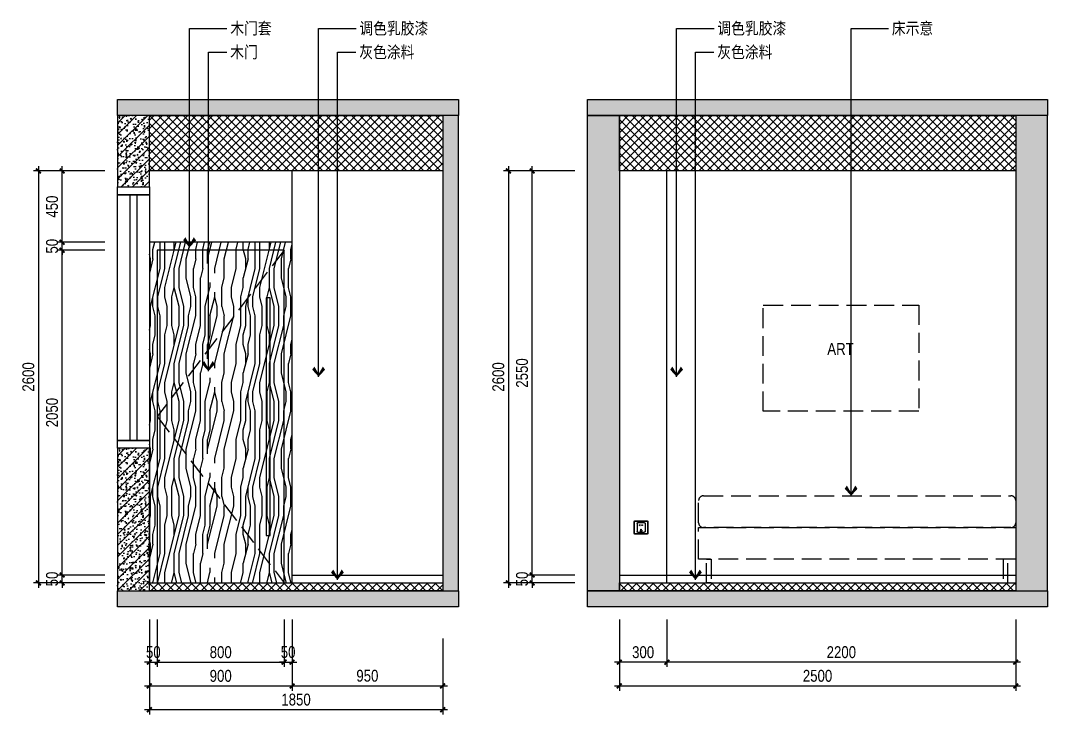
# Model space of a CAD drawing. Extents: x 468514 to 728049, y -74127 to 69080.
# Drawn here: x 585056 to 591532, y -71357 to -66977 of the extents above; entities that cross this region are included whole.
import ezdxf

# ---------------------------------------------------------------- set-up
doc = ezdxf.new("R2010")
doc.units = 0
doc.header["$LTSCALE"] = 500
doc.header["$MEASUREMENT"] = 0
doc.linetypes.add('DASH', pattern=[0.35, 0.25, -0.1])
doc.layers.get('Defpoints').update_dxf_attribs({"color": 229})
for name, color, linetype in [('E 立面填充', 250, 'Continuous'), ('E 立面墙体', 245, 'Continuous'), ('E 立面家具、洁具', 153, 'Continuous'), ('E 立面材料分格线', 8, 'Continuous'), ('E 立面材料类别线', 154, 'Continuous'), ('E 立面标注尺寸', 9, 'Continuous'), ('E 立面装饰完成线', 225, 'Continuous'), ('E 立面门', 107, 'Continuous')]:
    doc.layers.add(name, color=color, linetype=linetype)
doc.styles.add('PDC DIM', font='PMingLiU-ExtB.ttf', dxfattribs={"width": 0.85})
doc.dimstyles.new('PDC-A2', dxfattribs={"dimscale": 0, "dimtxt": 2.5, "dimasz": 1, "dimexe": 1, "dimexo": 1, "dimgap": 0.7, "dimtad": 1, "dimdec": 0, "dimtxsty": 'PDC DIM', "dimblk": 'ARCHTICK', "dimcen": 1, "dimdle": 1, "dimclrd": 8, "dimclre": 8, "dimclrt": 9, "dimadec": 0, "dimazin": 0, "dimtfac": 1, "dimtdec": 0, "dimtix": 1, "dimtmove": 2, "dimatfit": 3, "dimldrblk": 'PDC A2 T R', "dimfxl": 10, "dimfxlon": 1, "dimarcsym": 0})

# ---------------------------------------------------------------- blocks, each defined once
blk = doc.blocks.new('ffffaasd')
at = {"linetype": 'DASH', "lineweight": -2, "ltscale": 20}
for p, q in [((69855.2, 418079.7), (69855.2, 418028.7)), ((69901.2, 418084.7), (69860.2, 418084.7)), ((69906.2, 418079.7), (69906.2, 418028.7)), ((69901.2, 418023.7), (69860.2, 418023.7))]:
    blk.add_line(p, q, dxfattribs=at)
for points in [[(69843.2, 418011.7), (69918.2, 418011.7, 0.414214), (69923.2, 418016.7), (69923.2, 418091.7, 0.414214), (69918.2, 418096.7), (69843.2, 418096.7, 0.414214), (69838.2, 418091.7), (69838.2, 418016.7, 0.414214)], [(69843.2, 418013.7), (69918.2, 418013.7, 0.414214), (69921.2, 418016.7), (69921.2, 418091.7, 0.414214), (69918.2, 418094.7), (69843.2, 418094.7, 0.414214), (69840.2, 418091.7), (69840.2, 418016.7, 0.414214)]]:
    blk.add_lwpolyline(points, format="xyb", close=True, dxfattribs=at)
for points in [[(69873.7, 418066.6), (69875.7, 418066.6), (69875.7, 418071.6), (69873.7, 418071.6)], [(69887.7, 418066.6), (69885.7, 418066.6), (69885.7, 418071.6), (69887.7, 418071.6)]]:
    blk.add_lwpolyline(points, dxfattribs=at)
for points in [[(69875.8, 418028.1), (69877.7, 418028.6), (69876.2, 418034.4), (69874.2, 418033.9)], [(69879.7, 418037.6), (69881.7, 418037.6), (69881.7, 418043.6), (69879.7, 418043.6)], [(69885.6, 418028.1), (69883.7, 418028.6), (69885.2, 418034.4), (69887.2, 418033.9)]]:
    blk.add_lwpolyline(points, close=True, dxfattribs=at)
for centre, radius, start, end in [((69860.2, 418079.7), 5, 90, 180), ((69873.9, 418069.1), 2.51, 93.6471, 266.3529), ((69887.5, 418069.1), 2.51, 273.6471, 86.3529), ((69901.2, 418079.7), 5, 0, 90), ((69860.2, 418028.7), 5, 180, 270), ((69901.2, 418028.7), 5, 270, 0)]:
    blk.add_arc(centre, radius, start, end, dxfattribs=at)
blk = doc.blocks.new('d34')
at = {"linetype": 'ByBlock', "lineweight": -2}
blk.add_blockref('ffffaasd', (0, 0), dxfattribs=at)
blk = doc.blocks.new('_ArchTick')
at = {"color": 0, "linetype": 'ByBlock', "const_width": 0.4}
blk.add_lwpolyline([(-0.5, -0.5), (0.5, 0.5)], dxfattribs=at)
blk = doc.blocks.new('*D2024')
at = {"layer": 'Defpoints', "color": 0, "transparency": 16777216}
for p in [(585318.3, -70476.5), (585618.3, -70476.5), (585618.3, -70526.5)]:
    blk.add_point(p, dxfattribs=at)
at = {"layer": 'E 立面标注尺寸', "color": 8, "lineweight": -2, "transparency": 16777216}
for p, q in [((585318.3, -70476.5), (585318.3, -70446.5)), ((585588.3, -70476.5), (585288.3, -70476.5)), ((585588.3, -70526.5), (585288.3, -70526.5)), ((585318.3, -70526.5), (585318.3, -70476.5)), ((585318.3, -70526.5), (585318.3, -70556.5))]:
    blk.add_line(p, q, dxfattribs=at)
at = {"layer": 'E 立面标注尺寸', "color": 8, "lineweight": -2, "transparency": 16777216, "xscale": 30.00000447440561, "yscale": 30.00000447440561, "zscale": 30.00000447440561}
for p, rotation in [((585318.3, -70476.5), 270), ((585318.3, -70526.5), 90)]:
    blk.add_blockref('_ArchTick', p, dxfattribs=dict(at, rotation=rotation))
at = {"layer": 'E 立面标注尺寸', "color": 9, "transparency": 16777216, "insert": (585254.8, -70501.5), "char_height": 75, "attachment_point": 5, "rotation": 90, "style": 'PDC DIM'}
blk.add_mtext('50', dxfattribs=at)
blk = doc.blocks.new('PDC A2 T R')
at = {"color": 0, "linetype": 'ByBlock'}
blk.add_line((0, 0), (-2, 0), dxfattribs=at)
for points in [[(-2.15, 0.89), (-1.49, 1.35), (-0.6, 0), (0, 0)], [(-2.15, -0.89), (-1.49, -1.35), (-0.6, 0), (0, 0)]]:
    blk.add_solid(points, dxfattribs=at)
blk = doc.blocks.new('*D2025')
at = {"layer": 'Defpoints', "color": 0, "transparency": 16777216}
for p in [(585318.3, -68426.5), (585618.3, -68426.5), (585618.3, -70476.5)]:
    blk.add_point(p, dxfattribs=at)
at = {"layer": 'E 立面标注尺寸', "color": 8, "lineweight": -2, "transparency": 16777216}
for p, q in [((585588.3, -68426.5), (585288.3, -68426.5)), ((585318.3, -70506.5), (585318.3, -68396.5)), ((585588.3, -70476.5), (585288.3, -70476.5))]:
    blk.add_line(p, q, dxfattribs=at)
at = {"layer": 'E 立面标注尺寸', "color": 8, "lineweight": -2, "transparency": 16777216, "xscale": 30.00000447440561, "yscale": 30.00000447440561, "zscale": 30.00000447440561}
for p, rotation in [((585318.3, -68426.5), 90), ((585318.3, -70476.5), 270)]:
    blk.add_blockref('_ArchTick', p, dxfattribs=dict(at, rotation=rotation))
at = {"layer": 'E 立面标注尺寸', "color": 9, "transparency": 16777216, "insert": (585254.8, -69451.5), "char_height": 75, "attachment_point": 5, "rotation": 90, "style": 'PDC DIM'}
blk.add_mtext('2050', dxfattribs=at)
blk = doc.blocks.new('*D2026')
at = {"layer": 'Defpoints', "color": 0, "transparency": 16777216}
for p in [(585318.3, -68376.5), (585618.3, -68376.5), (585618.3, -68426.5)]:
    blk.add_point(p, dxfattribs=at)
at = {"layer": 'E 立面标注尺寸', "color": 8, "lineweight": -2, "transparency": 16777216}
for p, q in [((585588.3, -68376.5), (585288.3, -68376.5)), ((585318.3, -68376.5), (585318.3, -68346.5)), ((585318.3, -68426.5), (585318.3, -68376.5)), ((585588.3, -68426.5), (585288.3, -68426.5)), ((585318.3, -68426.5), (585318.3, -68456.5))]:
    blk.add_line(p, q, dxfattribs=at)
at = {"layer": 'E 立面标注尺寸', "color": 8, "lineweight": -2, "transparency": 16777216, "xscale": 30.00000447440561, "yscale": 30.00000447440561, "zscale": 30.00000447440561}
for p, rotation in [((585318.3, -68376.5), 270), ((585318.3, -68426.5), 90)]:
    blk.add_blockref('_ArchTick', p, dxfattribs=dict(at, rotation=rotation))
at = {"layer": 'E 立面标注尺寸', "color": 9, "transparency": 16777216, "insert": (585254.8, -68401.5), "char_height": 75, "attachment_point": 5, "rotation": 90, "style": 'PDC DIM'}
blk.add_mtext('50', dxfattribs=at)
blk = doc.blocks.new('*D2027')
at = {"layer": 'Defpoints', "color": 0, "transparency": 16777216}
for p in [(585318.3, -67926.5), (585618.3, -67926.5), (585618.3, -68376.5)]:
    blk.add_point(p, dxfattribs=at)
at = {"layer": 'E 立面标注尺寸', "color": 8, "lineweight": -2, "transparency": 16777216}
for p, q in [((585588.3, -67926.5), (585288.3, -67926.5)), ((585318.3, -68406.5), (585318.3, -67896.5)), ((585588.3, -68376.5), (585288.3, -68376.5))]:
    blk.add_line(p, q, dxfattribs=at)
at = {"layer": 'E 立面标注尺寸', "color": 8, "lineweight": -2, "transparency": 16777216, "xscale": 30.00000447440561, "yscale": 30.00000447440561, "zscale": 30.00000447440561}
for p, rotation in [((585318.3, -67926.5), 90), ((585318.3, -68376.5), 270)]:
    blk.add_blockref('_ArchTick', p, dxfattribs=dict(at, rotation=rotation))
at = {"layer": 'E 立面标注尺寸', "color": 9, "transparency": 16777216, "insert": (585254.8, -68151.5), "char_height": 75, "attachment_point": 5, "rotation": 90, "style": 'PDC DIM'}
blk.add_mtext('450', dxfattribs=at)
blk = doc.blocks.new('*D2028')
at = {"layer": 'Defpoints', "color": 0, "transparency": 16777216}
for p in [(585618.3, -67926.5), (585168.3, -70526.5), (585618.3, -70526.5)]:
    blk.add_point(p, dxfattribs=at)
at = {"layer": 'E 立面标注尺寸', "color": 8, "lineweight": -2, "transparency": 16777216}
for p, q in [((585468.3, -67926.5), (585138.3, -67926.5)), ((585168.3, -67896.5), (585168.3, -70556.5)), ((585468.3, -70526.5), (585138.3, -70526.5))]:
    blk.add_line(p, q, dxfattribs=at)
at = {"layer": 'E 立面标注尺寸', "color": 8, "lineweight": -2, "transparency": 16777216, "xscale": 30.00000447440561, "yscale": 30.00000447440561, "zscale": 30.00000447440561}
for p, rotation in [((585168.3, -67926.5), 90), ((585168.3, -70526.5), 270)]:
    blk.add_blockref('_ArchTick', p, dxfattribs=dict(at, rotation=rotation))
at = {"layer": 'E 立面标注尺寸', "color": 9, "transparency": 16777216, "insert": (585105.1, -69226.5), "char_height": 75, "attachment_point": 5, "rotation": 90, "style": 'PDC DIM'}
blk.add_mtext('2600', dxfattribs=at)
blk = doc.blocks.new('*D2029')
at = {"layer": 'Defpoints', "color": 0, "transparency": 16777216}
for p in [(588282.4, -70476.5), (588582.4, -70476.5), (588582.4, -70526.5)]:
    blk.add_point(p, dxfattribs=at)
at = {"layer": 'E 立面标注尺寸', "color": 8, "lineweight": -2, "transparency": 16777216}
for p, q in [((588282.4, -70476.5), (588282.4, -70446.5)), ((588552.4, -70476.5), (588252.4, -70476.5)), ((588552.4, -70526.5), (588252.4, -70526.5)), ((588282.4, -70526.5), (588282.4, -70476.5)), ((588282.4, -70526.5), (588282.4, -70556.5))]:
    blk.add_line(p, q, dxfattribs=at)
at = {"layer": 'E 立面标注尺寸', "color": 8, "lineweight": -2, "transparency": 16777216, "xscale": 30.00000447440561, "yscale": 30.00000447440561, "zscale": 30.00000447440561}
for p, rotation in [((588282.4, -70476.5), 270), ((588282.4, -70526.5), 90)]:
    blk.add_blockref('_ArchTick', p, dxfattribs=dict(at, rotation=rotation))
at = {"layer": 'E 立面标注尺寸', "color": 9, "transparency": 16777216, "insert": (588219, -70501.5), "char_height": 75, "attachment_point": 5, "rotation": 90, "style": 'PDC DIM'}
blk.add_mtext('50', dxfattribs=at)
blk = doc.blocks.new('*D2030')
at = {"layer": 'Defpoints', "color": 0, "transparency": 16777216}
for p in [(588282.4, -67926.5), (588582.4, -67926.5), (588582.4, -70476.5)]:
    blk.add_point(p, dxfattribs=at)
at = {"layer": 'E 立面标注尺寸', "color": 8, "lineweight": -2, "transparency": 16777216}
for p, q in [((588552.4, -67926.5), (588252.4, -67926.5)), ((588282.4, -70506.5), (588282.4, -67896.5)), ((588552.4, -70476.5), (588252.4, -70476.5))]:
    blk.add_line(p, q, dxfattribs=at)
at = {"layer": 'E 立面标注尺寸', "color": 8, "lineweight": -2, "transparency": 16777216, "xscale": 30.00000447440561, "yscale": 30.00000447440561, "zscale": 30.00000447440561}
for p, rotation in [((588282.4, -67926.5), 90), ((588282.4, -70476.5), 270)]:
    blk.add_blockref('_ArchTick', p, dxfattribs=dict(at, rotation=rotation))
at = {"layer": 'E 立面标注尺寸', "color": 9, "transparency": 16777216, "insert": (588219, -69201.5), "char_height": 75, "attachment_point": 5, "rotation": 90, "style": 'PDC DIM'}
blk.add_mtext('2550', dxfattribs=at)
blk = doc.blocks.new('*D2031')
at = {"layer": 'Defpoints', "color": 0, "transparency": 16777216}
for p in [(588582.4, -67926.5), (588132.4, -70526.5), (588582.4, -70526.5)]:
    blk.add_point(p, dxfattribs=at)
at = {"layer": 'E 立面标注尺寸', "color": 8, "lineweight": -2, "transparency": 16777216}
for p, q in [((588432.4, -67926.5), (588102.4, -67926.5)), ((588132.4, -67896.5), (588132.4, -70556.5)), ((588432.4, -70526.5), (588102.4, -70526.5))]:
    blk.add_line(p, q, dxfattribs=at)
at = {"layer": 'E 立面标注尺寸', "color": 8, "lineweight": -2, "transparency": 16777216, "xscale": 30.00000447440561, "yscale": 30.00000447440561, "zscale": 30.00000447440561}
for p, rotation in [((588132.4, -67926.5), 90), ((588132.4, -70526.5), 270)]:
    blk.add_blockref('_ArchTick', p, dxfattribs=dict(at, rotation=rotation))
at = {"layer": 'E 立面标注尺寸', "color": 9, "transparency": 16777216, "insert": (588069.2, -69226.5), "char_height": 75, "attachment_point": 5, "rotation": 90, "style": 'PDC DIM'}
blk.add_mtext('2600', dxfattribs=at)
blk = doc.blocks.new('*D2032')
at = {"layer": 'Defpoints', "color": 0, "transparency": 16777216}
for p in [(589132.4, -70726.5), (591332.4, -70726.5), (589132.4, -71026.5)]:
    blk.add_point(p, dxfattribs=at)
at = {"layer": 'E 立面标注尺寸', "color": 8, "lineweight": -2, "transparency": 16777216}
for p, q in [((589132.4, -70756.5), (589132.4, -71056.5)), ((591332.4, -70756.5), (591332.4, -71056.5)), ((591362.4, -71026.5), (589102.4, -71026.5))]:
    blk.add_line(p, q, dxfattribs=at)
at = {"layer": 'E 立面标注尺寸', "color": 8, "lineweight": -2, "transparency": 16777216, "xscale": 30.00000447440561, "yscale": 30.00000447440561, "zscale": 30.00000447440561, "rotation": 180}
blk.add_blockref('_ArchTick', (589132.4, -71026.5), dxfattribs=at)
at = {"layer": 'E 立面标注尺寸', "color": 8, "lineweight": -2, "transparency": 16777216, "xscale": 30.00000447440561, "yscale": 30.00000447440561, "zscale": 30.00000447440561}
blk.add_blockref('_ArchTick', (591332.4, -71026.5), dxfattribs=at)
at = {"layer": 'E 立面标注尺寸', "color": 9, "transparency": 16777216, "insert": (590232.4, -70963.7), "char_height": 75, "attachment_point": 5, "style": 'PDC DIM'}
blk.add_mtext('2200', dxfattribs=at)
blk = doc.blocks.new('*D2033')
at = {"layer": 'Defpoints', "color": 0, "transparency": 16777216}
for p in [(588832.4, -70726.5), (589132.4, -70726.5), (588832.4, -71026.5)]:
    blk.add_point(p, dxfattribs=at)
at = {"layer": 'E 立面标注尺寸', "color": 8, "lineweight": -2, "transparency": 16777216}
for p, q in [((588832.4, -70756.5), (588832.4, -71056.5)), ((589132.4, -70756.5), (589132.4, -71056.5)), ((589162.4, -71026.5), (588802.4, -71026.5))]:
    blk.add_line(p, q, dxfattribs=at)
at = {"layer": 'E 立面标注尺寸', "color": 8, "lineweight": -2, "transparency": 16777216, "xscale": 30.00000447440561, "yscale": 30.00000447440561, "zscale": 30.00000447440561, "rotation": 180}
blk.add_blockref('_ArchTick', (588832.4, -71026.5), dxfattribs=at)
at = {"layer": 'E 立面标注尺寸', "color": 8, "lineweight": -2, "transparency": 16777216, "xscale": 30.00000447440561, "yscale": 30.00000447440561, "zscale": 30.00000447440561}
blk.add_blockref('_ArchTick', (589132.4, -71026.5), dxfattribs=at)
at = {"layer": 'E 立面标注尺寸', "color": 9, "transparency": 16777216, "insert": (588982.4, -70963.7), "char_height": 75, "attachment_point": 5, "style": 'PDC DIM'}
blk.add_mtext('300', dxfattribs=at)
blk = doc.blocks.new('*D2034')
at = {"layer": 'Defpoints', "color": 0, "transparency": 16777216}
for p in [(588832.4, -70726.5), (591332.4, -70726.5), (591332.4, -71176.5)]:
    blk.add_point(p, dxfattribs=at)
at = {"layer": 'E 立面标注尺寸', "color": 8, "lineweight": -2, "transparency": 16777216}
for p, q in [((588832.4, -70876.5), (588832.4, -71206.5)), ((591332.4, -70876.5), (591332.4, -71206.5)), ((588802.4, -71176.5), (591362.4, -71176.5))]:
    blk.add_line(p, q, dxfattribs=at)
at = {"layer": 'E 立面标注尺寸', "color": 8, "lineweight": -2, "transparency": 16777216, "xscale": 30.00000447440561, "yscale": 30.00000447440561, "zscale": 30.00000447440561, "rotation": 180}
blk.add_blockref('_ArchTick', (588832.4, -71176.5), dxfattribs=at)
at = {"layer": 'E 立面标注尺寸', "color": 8, "lineweight": -2, "transparency": 16777216, "xscale": 30.00000447440561, "yscale": 30.00000447440561, "zscale": 30.00000447440561}
blk.add_blockref('_ArchTick', (591332.4, -71176.5), dxfattribs=at)
at = {"layer": 'E 立面标注尺寸', "color": 9, "transparency": 16777216, "insert": (590082.4, -71113), "char_height": 75, "attachment_point": 5, "style": 'PDC DIM'}
blk.add_mtext('2500', dxfattribs=at)
blk = doc.blocks.new('*D2035')
at = {"layer": 'Defpoints', "color": 0, "transparency": 16777216}
for p in [(585868.3, -70726.5), (585918.3, -70726.5), (585918.3, -71026.5)]:
    blk.add_point(p, dxfattribs=at)
at = {"layer": 'E 立面标注尺寸', "color": 8, "lineweight": -2, "transparency": 16777216}
for p, q in [((585868.3, -70756.5), (585868.3, -71056.5)), ((585918.3, -70756.5), (585918.3, -71056.5)), ((585868.3, -71026.5), (585838.3, -71026.5)), ((585868.3, -71026.5), (585918.3, -71026.5)), ((585918.3, -71026.5), (585948.3, -71026.5))]:
    blk.add_line(p, q, dxfattribs=at)
at = {"layer": 'E 立面标注尺寸', "color": 8, "lineweight": -2, "transparency": 16777216, "xscale": 30.00000447440561, "yscale": 30.00000447440561, "zscale": 30.00000447440561}
blk.add_blockref('_ArchTick', (585868.3, -71026.5), dxfattribs=at)
at = {"layer": 'E 立面标注尺寸', "color": 8, "lineweight": -2, "transparency": 16777216, "xscale": 30.00000447440561, "yscale": 30.00000447440561, "zscale": 30.00000447440561, "rotation": 180}
blk.add_blockref('_ArchTick', (585918.3, -71026.5), dxfattribs=at)
at = {"layer": 'E 立面标注尺寸', "color": 9, "transparency": 16777216, "insert": (585893.3, -70963), "char_height": 75, "attachment_point": 5, "style": 'PDC DIM'}
blk.add_mtext('50', dxfattribs=at)
blk = doc.blocks.new('*D2036')
at = {"layer": 'Defpoints', "color": 0, "transparency": 16777216}
for p in [(585918.3, -70726.5), (586718.3, -70726.5), (586718.3, -71026.5)]:
    blk.add_point(p, dxfattribs=at)
at = {"layer": 'E 立面标注尺寸', "color": 8, "lineweight": -2, "transparency": 16777216}
for p, q in [((585918.3, -70756.5), (585918.3, -71056.5)), ((586718.3, -70756.5), (586718.3, -71056.5)), ((585888.3, -71026.5), (586748.3, -71026.5))]:
    blk.add_line(p, q, dxfattribs=at)
at = {"layer": 'E 立面标注尺寸', "color": 8, "lineweight": -2, "transparency": 16777216, "xscale": 30.00000447440561, "yscale": 30.00000447440561, "zscale": 30.00000447440561, "rotation": 180}
blk.add_blockref('_ArchTick', (585918.3, -71026.5), dxfattribs=at)
at = {"layer": 'E 立面标注尺寸', "color": 8, "lineweight": -2, "transparency": 16777216, "xscale": 30.00000447440561, "yscale": 30.00000447440561, "zscale": 30.00000447440561}
blk.add_blockref('_ArchTick', (586718.3, -71026.5), dxfattribs=at)
at = {"layer": 'E 立面标注尺寸', "color": 9, "transparency": 16777216, "insert": (586318.3, -70963.7), "char_height": 75, "attachment_point": 5, "style": 'PDC DIM'}
blk.add_mtext('800', dxfattribs=at)
blk = doc.blocks.new('*D2037')
at = {"layer": 'Defpoints', "color": 0, "transparency": 16777216}
for p in [(586718.3, -70726.5), (586768.3, -70726.5), (586768.3, -71026.5)]:
    blk.add_point(p, dxfattribs=at)
at = {"layer": 'E 立面标注尺寸', "color": 8, "lineweight": -2, "transparency": 16777216}
for p, q in [((586718.3, -70756.5), (586718.3, -71056.5)), ((586768.3, -70756.5), (586768.3, -71056.5)), ((586718.3, -71026.5), (586688.3, -71026.5)), ((586718.3, -71026.5), (586768.3, -71026.5)), ((586768.3, -71026.5), (586798.3, -71026.5))]:
    blk.add_line(p, q, dxfattribs=at)
at = {"layer": 'E 立面标注尺寸', "color": 8, "lineweight": -2, "transparency": 16777216, "xscale": 30.00000447440561, "yscale": 30.00000447440561, "zscale": 30.00000447440561}
blk.add_blockref('_ArchTick', (586718.3, -71026.5), dxfattribs=at)
at = {"layer": 'E 立面标注尺寸', "color": 8, "lineweight": -2, "transparency": 16777216, "xscale": 30.00000447440561, "yscale": 30.00000447440561, "zscale": 30.00000447440561, "rotation": 180}
blk.add_blockref('_ArchTick', (586768.3, -71026.5), dxfattribs=at)
at = {"layer": 'E 立面标注尺寸', "color": 9, "transparency": 16777216, "insert": (586743.3, -70963), "char_height": 75, "attachment_point": 5, "style": 'PDC DIM'}
blk.add_mtext('50', dxfattribs=at)
blk = doc.blocks.new('*D2038')
at = {"layer": 'Defpoints', "color": 0, "transparency": 16777216}
for p in [(585868.3, -70726.5), (586768.3, -70726.5), (586768.3, -71176.5)]:
    blk.add_point(p, dxfattribs=at)
at = {"layer": 'E 立面标注尺寸', "color": 8, "lineweight": -2, "transparency": 16777216}
for p, q in [((585868.3, -70876.5), (585868.3, -71206.5)), ((586768.3, -70876.5), (586768.3, -71206.5)), ((585838.3, -71176.5), (586798.3, -71176.5))]:
    blk.add_line(p, q, dxfattribs=at)
at = {"layer": 'E 立面标注尺寸', "color": 8, "lineweight": -2, "transparency": 16777216, "xscale": 30.00000447440561, "yscale": 30.00000447440561, "zscale": 30.00000447440561, "rotation": 180}
blk.add_blockref('_ArchTick', (585868.3, -71176.5), dxfattribs=at)
at = {"layer": 'E 立面标注尺寸', "color": 8, "lineweight": -2, "transparency": 16777216, "xscale": 30.00000447440561, "yscale": 30.00000447440561, "zscale": 30.00000447440561}
blk.add_blockref('_ArchTick', (586768.3, -71176.5), dxfattribs=at)
at = {"layer": 'E 立面标注尺寸', "color": 9, "transparency": 16777216, "insert": (586318.3, -71113.3), "char_height": 75, "attachment_point": 5, "style": 'PDC DIM'}
blk.add_mtext('900', dxfattribs=at)
blk = doc.blocks.new('*D2039')
at = {"layer": 'Defpoints', "color": 0, "transparency": 16777216}
for p in [(586768.3, -70726.5), (587718.3, -70726.5), (587718.3, -71176.5)]:
    blk.add_point(p, dxfattribs=at)
at = {"layer": 'E 立面标注尺寸', "color": 8, "lineweight": -2, "transparency": 16777216}
for p, q in [((586768.3, -70876.5), (586768.3, -71206.5)), ((587718.3, -70876.5), (587718.3, -71206.5)), ((586738.3, -71176.5), (587748.3, -71176.5))]:
    blk.add_line(p, q, dxfattribs=at)
at = {"layer": 'E 立面标注尺寸', "color": 8, "lineweight": -2, "transparency": 16777216, "xscale": 30.00000447440561, "yscale": 30.00000447440561, "zscale": 30.00000447440561, "rotation": 180}
blk.add_blockref('_ArchTick', (586768.3, -71176.5), dxfattribs=at)
at = {"layer": 'E 立面标注尺寸', "color": 8, "lineweight": -2, "transparency": 16777216, "xscale": 30.00000447440561, "yscale": 30.00000447440561, "zscale": 30.00000447440561}
blk.add_blockref('_ArchTick', (587718.3, -71176.5), dxfattribs=at)
at = {"layer": 'E 立面标注尺寸', "color": 9, "transparency": 16777216, "insert": (587243.3, -71112.5), "char_height": 75, "attachment_point": 5, "style": 'PDC DIM'}
blk.add_mtext('950', dxfattribs=at)
blk = doc.blocks.new('*D2040')
at = {"layer": 'Defpoints', "color": 0, "transparency": 16777216}
for p in [(585868.3, -70726.5), (587718.3, -70726.5), (585868.3, -71326.5)]:
    blk.add_point(p, dxfattribs=at)
at = {"layer": 'E 立面标注尺寸', "color": 8, "lineweight": -2, "transparency": 16777216}
for p, q in [((585868.3, -71026.5), (585868.3, -71356.5)), ((587718.3, -71026.5), (587718.3, -71356.5)), ((587748.3, -71326.5), (585838.3, -71326.5))]:
    blk.add_line(p, q, dxfattribs=at)
at = {"layer": 'E 立面标注尺寸', "color": 8, "lineweight": -2, "transparency": 16777216, "xscale": 30.00000447440561, "yscale": 30.00000447440561, "zscale": 30.00000447440561, "rotation": 180}
blk.add_blockref('_ArchTick', (585868.3, -71326.5), dxfattribs=at)
at = {"layer": 'E 立面标注尺寸', "color": 8, "lineweight": -2, "transparency": 16777216, "xscale": 30.00000447440561, "yscale": 30.00000447440561, "zscale": 30.00000447440561}
blk.add_blockref('_ArchTick', (587718.3, -71326.5), dxfattribs=at)
at = {"layer": 'E 立面标注尺寸', "color": 9, "transparency": 16777216, "insert": (586793.3, -71263), "char_height": 75, "attachment_point": 5, "style": 'PDC DIM'}
blk.add_mtext('1850', dxfattribs=at)

msp = doc.modelspace()

# ---------------------------------------------------------------- hatches: boundary and pattern name
at = {"layer": 'E 立面填充'}
h = msp.add_hatch(dxfattribs=at)
h.set_pattern_fill('ANSI37', color=256, scale=300)
h.set_pattern_definition([(45, (-5354.453, 0), (-26.5165043, 26.5165043), []), (135, (-5354.453, 0), (-26.5165043, -26.5165043), [])])
h.paths.add_polyline_path([(585868.3, -67576.5), (587718.3, -67576.5), (587718.3, -67926.5), (585868.3, -67926.5)])
h = msp.add_hatch(dxfattribs=at)
h.set_pattern_fill('ANSI37', color=256, scale=300)
h.set_pattern_definition([(45, (-8887.47, 0), (-26.5165043, 26.5165043), []), (135, (-8887.47, 0), (-26.5165043, -26.5165043), [])])
h.paths.add_polyline_path([(588832.4, -67576.5), (591332.4, -67576.5), (591332.4, -67926.5), (588832.4, -67926.5)])
h = msp.add_hatch(dxfattribs=at)
h.set_pattern_fill('木纹5', color=256, scale=150, angle=90, pattern_type=2)
h.set_pattern_definition([(90, (76340.37, -72201.5), (-600, 4e-14), [120, -180, 60, -240]), (90, (76325.37, -71781.5), (-600, 4e-14), [120, -480]), (90, (76295.37, -71841.5), (-600, 4e-14), [60, -540]), (90, (76280.37, -72171.5), (-600, 4e-14), [30, -420, 30, -120]), (90, (76250.37, -71961.5), (-600, 4e-14), [120, -180, 30, -270]), (90, (76235.37, -72111.5), (-600, 4e-14), [90, -510]), (90, (76220.37, -71961.5), (-600, 4e-14), [180, -420]), (90, (76205.37, -72141.5), (-600, 4e-14), [120, -480]), (90, (76190.37, -71901.5), (-600, 4e-14), [300, -300]), (90, (76160.37, -72081.5), (-600, 4e-14), [60, -180, 120, -240]), (90, (76145.37, -71661.5), (-600, 4e-14), [120, -480]), (90, (76130.37, -71781.5), (-600, 4e-14), [60, -540]), (90, (76115.37, -71901.5), (-600, 4e-14), [60, -540]), (90, (76100.37, -72201.5), (-600, 4e-14), [120, -480]), (90, (76085.37, -71901.5), (-600, 4e-14), [120, -480]), (90, (76055.37, -71901.5), (-600, 4e-14), [120, -120, 120, -240]), (90, (76025.37, -72021.5), (-600, 4e-14), [60, -300, 120, -120]), (90, (76010.37, -71901.5), (-600, 4e-14), [180, -420]), (90, (75980.37, -71901.5), (-600, 4e-14), [120, -480]), (90, (75965.37, -72141.5), (-600, 4e-14), [180, -240, 60, -120]), (90, (75935.37, -72141.5), (-600, 4e-14), [300, -300]), (90, (75920.37, -71781.5), (-600, 4e-14), [60, -540]), (90, (75905.37, -71961.5), (-600, 4e-14), [120, -480]), (90, (75890.37, -72081.5), (-600, 4e-14), [60, -240, 60, -240]), (90, (75875.37, -72141.5), (-600, 4e-14), [60, -180, 120, -240]), (90, (75860.37, -72021.5), (-600, 4e-14), [60, -300, 60, -180]), (90, (75845.37, -71901.5), (-600, 4e-14), [180, -420]), (90, (75815.37, -72141.5), (-600, 4e-14), [120, -480]), (90, (75800.37, -71841.5), (-600, 4e-14), [60, -540]), (90, (75785.37, -71721.5), (-600, 4e-14), [60, -540]), (104.036243, (76295.37, -71781.5), (2e-08, 600), [61.8, -2412.0633]), (104.036243, (76160.37, -71721.5), (2e-08, 600), [61.8, -2412.0633]), (104.036243, (75800.37, -71781.5), (2e-08, 600), [61.8, -2412.0633]), (104.036243, (76025.37, -71961.5), (2e-08, 600), [61.8, -2412.0633]), (104.036243, (75935.37, -71841.5), (2e-08, 600), [61.8, -2412.0633]), (104.036243, (75980.37, -71781.5), (2e-08, 600), [61.8, -2412.0633]), (104.036243, (75875.37, -72081.5), (2e-08, 600), [61.8, -2412.0633]), (104.036243, (75905.37, -71841.5), (2e-08, 600), [61.8, -2412.0633]), (104.036243, (76130.37, -71721.5), (2e-08, 600), [123.6, -2350.2633]), (104.036243, (76085.37, -71781.5), (2e-08, 600), [123.6, -2350.2633]), (104.036243, (76055.37, -71781.5), (2e-08, 600), [123.6, -2350.2633]), (255.963757, (76250.37, -71961.5), (2e-08, -600), [61.8, -123.6, 61.8, -2226.6633]), (255.963757, (76160.37, -72081.5), (2e-08, -600), [61.8, -2412.0633]), (255.963757, (75890.37, -72081.5), (2e-08, -600), [123.6, -2350.2633]), (284.036243, (76325.37, -71781.5), (-2e-08, -600), [61.8, -2412.0633]), (75.963757, (76325.37, -71661.5), (-2e-08, 600), [61.8, -2412.0633]), (75.963757, (76115.37, -71841.5), (-2e-08, 600), [61.8, -2412.0633]), (75.963757, (76010.37, -71721.5), (-2e-08, 600), [61.8, -2412.0633]), (75.963757, (75965.37, -71961.5), (-2e-08, 600), [61.8, -2412.0633]), (75.963757, (75890.37, -72021.5), (-2e-08, 600), [61.8, -2412.0633]), (75.963757, (75860.37, -71961.5), (-2e-08, 600), [61.8, -2412.0633]), (75.963757, (75965.37, -71961.5), (-2e-08, 600), [61.8, -2412.0633]), (75.963757, (75875.37, -71781.5), (-2e-08, 600), [247.2, -2226.6633]), (75.963757, (76280.37, -72141.5), (-2e-08, 600), [247.2, -2226.6633]), (75.963757, (76235.37, -72081.5), (-2e-08, 600), [247.2, -2226.6633]), (75.963757, (76205.37, -72021.5), (-2e-08, 600), [61.8, -123.6, 123.6, -2164.8633]), (75.963757, (76160.37, -72021.5), (-2e-08, 600), [123.6, -123.6, 123.6, -2103.0633]), (75.963757, (76100.37, -72081.5), (-2e-08, 600), [247.2, -2226.6633]), (75.963757, (76055.37, -72141.5), (-2e-08, 600), [247.2, -2226.6633]), (75.963757, (76025.37, -72141.5), (-2e-08, 600), [247.2, -2226.6633]), (75.963757, (75845.37, -71721.5), (-2e-08, 600), [61.8, -2412.0633]), (75.963768, (75785.37, -71661.5), (-0.000115, 600), [123.6, -2350.2633]), (75.963768, (75815.37, -72021.5), (-0.000115, 600), [123.6, -2350.2633]), (75.963758, (76340.37, -72081.5), (-1e-05, 600), [247.2, -2226.6633]), (75.963758, (75920.37, -71721.5), (-1e-05, 600), [185.4, -2288.4633]), (75.963758, (75965.37, -71661.5), (-1e-05, 600), [370.8, -2103.0633])])
h.paths.add_polyline_path([(586768.3, -68376.5), (585868.3, -68376.5), (585868.3, -70526.5), (586768.3, -70526.5)])
at = {"layer": 'E 立面墙体'}
h = msp.add_hatch(color=250, dxfattribs=at)
h.dxf.hatch_style = 1
h.paths.add_polyline_path([(585668.3, -67476.5), (587818.3, -67476.5), (587818.3, -67576.5), (585668.3, -67576.5)])
h = msp.add_hatch(color=250, dxfattribs=at)
h.dxf.hatch_style = 1
h.paths.add_polyline_path([(588632.4, -67476.5), (591532.4, -67476.5), (591532.4, -67576.5), (588632.4, -67576.5)])
h = msp.add_hatch(dxfattribs=at)
h.set_pattern_fill('钢筋混凝土', color=250, scale=10, pattern_type=2)
h.set_pattern_definition([(45, (83974.344, -70101.5), (-35.355339, 35.355339), []), (50, (83974.344, -70101.5), (71.726018, -6.2752135), [7.5, -82.5]), (355, (83974.34, -70101.5), (-13.875133, 75.219213), [6, -66]), (100.4514, (83980.32, -70102.02), (57.850938, 68.943954), [6.374019, -70.114211]), (46.1842, (83974.34, -70081.5), (106.724105, -16.551901), [11.25, -123.75]), (96.6356, (83983.24, -70082.88), (93.46627, 97.411787), [9.561029, -105.1713]), (351.1842, (83974.34, -70081.5), (93.466195, 97.41186), [9, -99]), (21, (83984.344, -70086.5), (59.690705, -40.261889), [7.5, -82.5]), (326, (83984.34, -70086.5), (24.331533, 72.515005), [6, -66]), (71.4514, (83989.32, -70089.855), (84.022263, 32.25305), [6.374019, -70.114211]), (37.5, (83974.344, -70101.5), (1.2159855, 33.2893854), [0.5, -65.2, 0.5, -67, 0.5, -66.25]), (7.5, (83974.344, -70101.5), (26.3069537, 39.4411712), [0.5, -38.2, 0.5, -63.7, 0.5, -25.25]), (327.5, (83952.044, -70101.5), (53.3822436, -2.2554872), [0.5, -25, 0.5, -78, 0.5, -103.5]), (317.5, (83942.044, -70101.5), (58.318617, 10.0104982), [0.5, -32.5, 0.5, -51.8, 0.5, -73.5])])
h.paths.add_polyline_path([(585668.3, -68026.5), (585868.3, -68026.5), (585868.3, -67576.5), (585668.3, -67576.5)])
h = msp.add_hatch(dxfattribs=at)
h.set_pattern_fill('钢筋混凝土', color=250, scale=10, pattern_type=2)
h.set_pattern_definition([(45, (86024.344, -72201.5), (-35.355339, 35.355339), []), (50, (86024.344, -72201.5), (71.726018, -6.2752135), [7.5, -82.5]), (355, (86024.34, -72201.5), (-13.875133, 75.219213), [6, -66]), (100.4514, (86030.32, -72202.02), (57.850938, 68.943954), [6.374019, -70.114211]), (46.1842, (86024.34, -72181.5), (106.724105, -16.551901), [11.25, -123.75]), (96.6356, (86033.24, -72182.88), (93.46627, 97.411787), [9.561029, -105.1713]), (351.1842, (86024.34, -72181.5), (93.466195, 97.41186), [9, -99]), (21, (86034.344, -72186.5), (59.690705, -40.261889), [7.5, -82.5]), (326, (86034.34, -72186.5), (24.331533, 72.515005), [6, -66]), (71.4514, (86039.32, -72189.855), (84.022263, 32.25305), [6.374019, -70.114211]), (37.5, (86024.344, -72201.5), (1.2159855, 33.2893854), [0.5, -65.2, 0.5, -67, 0.5, -66.25]), (7.5, (86024.344, -72201.5), (26.3069537, 39.4411712), [0.5, -38.2, 0.5, -63.7, 0.5, -25.25]), (327.5, (86002.044, -72201.5), (53.3822436, -2.2554872), [0.5, -25, 0.5, -78, 0.5, -103.5]), (317.5, (85992.044, -72201.5), (58.318617, 10.0104982), [0.5, -32.5, 0.5, -51.8, 0.5, -73.5])])
h.paths.add_polyline_path([(587718.3, -70576.5), (587818.3, -70576.5), (587818.3, -67576.5), (587718.3, -67576.5)])
h = msp.add_hatch(dxfattribs=at)
h.set_pattern_fill('钢筋混凝土', color=250, scale=10, pattern_type=2)
h.set_pattern_definition([(45, (94638.484, -72201.5), (-35.355339, 35.355339), []), (50, (94638.484, -72201.5), (71.726018, -6.2752135), [7.5, -82.5]), (355, (94638.484, -72201.5), (-13.875133, 75.219213), [6, -66]), (100.4514, (94644.46, -72202.02), (57.850938, 68.943954), [6.374019, -70.114211]), (46.1842, (94638.48, -72181.5), (106.724105, -16.551901), [11.25, -123.75]), (96.6356, (94647.38, -72182.88), (93.46627, 97.411787), [9.56103, -105.1713]), (351.1842, (94638.48, -72181.5), (93.466195, 97.41186), [9, -99]), (21, (94648.484, -72186.5), (59.690705, -40.261889), [7.5, -82.5]), (326, (94648.484, -72186.5), (24.331533, 72.515005), [6, -66]), (71.4514, (94653.46, -72189.855), (84.022263, 32.25305), [6.374019, -70.114211]), (37.5, (94638.484, -72201.5), (1.2159855, 33.2893854), [0.5, -65.2, 0.5, -67, 0.5, -66.25]), (7.5, (94638.484, -72201.5), (26.3069537, 39.4411712), [0.5, -38.2, 0.5, -63.7, 0.5, -25.25]), (327.5, (94616.184, -72201.5), (53.3822436, -2.2554872), [0.5, -25, 0.5, -78, 0.5, -103.5]), (317.5, (94606.184, -72201.5), (58.318617, 10.0104982), [0.5, -32.5, 0.5, -51.8, 0.5, -73.5])])
h.paths.add_polyline_path([(588832.4, -70576.5), (588632.4, -70576.5), (588632.4, -67576.5), (588832.4, -67576.5)])
h = msp.add_hatch(dxfattribs=at)
h.set_pattern_fill('钢筋混凝土', color=250, scale=10, pattern_type=2)
h.set_pattern_definition([(45, (89638.484, -72201.5), (-35.355339, 35.355339), []), (50, (89638.484, -72201.5), (71.726018, -6.2752135), [7.5, -82.5]), (355, (89638.484, -72201.5), (-13.875133, 75.219213), [6, -66]), (100.4514, (89644.46, -72202.02), (57.850938, 68.943954), [6.374019, -70.114211]), (46.1842, (89638.48, -72181.5), (106.724105, -16.551901), [11.25, -123.75]), (96.6356, (89647.38, -72182.88), (93.46627, 97.411787), [9.561029, -105.1713]), (351.1842, (89638.48, -72181.5), (93.466195, 97.41186), [9, -99]), (21, (89648.484, -72186.5), (59.690705, -40.261889), [7.5, -82.5]), (326, (89648.484, -72186.5), (24.331533, 72.515005), [6, -66]), (71.4514, (89653.46, -72189.855), (84.022263, 32.25305), [6.374019, -70.114211]), (37.5, (89638.484, -72201.5), (1.2159855, 33.2893854), [0.5, -65.2, 0.5, -67, 0.5, -66.25]), (7.5, (89638.484, -72201.5), (26.3069537, 39.4411712), [0.5, -38.2, 0.5, -63.7, 0.5, -25.25]), (327.5, (89616.184, -72201.5), (53.3822436, -2.2554872), [0.5, -25, 0.5, -78, 0.5, -103.5]), (317.5, (89606.184, -72201.5), (58.318617, 10.0104982), [0.5, -32.5, 0.5, -51.8, 0.5, -73.5])])
h.paths.add_polyline_path([(591332.4, -70576.5), (591532.4, -70576.5), (591532.4, -67576.5), (591332.4, -67576.5)])
h = msp.add_hatch(dxfattribs=at)
h.set_pattern_fill('钢筋混凝土', color=250, scale=10, pattern_type=2)
h.set_pattern_definition([(45, (83974.344, -72201.5), (-35.355339, 35.355339), []), (50, (83974.344, -72201.5), (71.726018, -6.2752135), [7.5, -82.5]), (355, (83974.34, -72201.5), (-13.875133, 75.219213), [6, -66]), (100.4514, (83980.32, -72202.02), (57.850938, 68.943954), [6.374019, -70.114211]), (46.1842, (83974.34, -72181.5), (106.724105, -16.551901), [11.25, -123.75]), (96.6356, (83983.24, -72182.88), (93.46627, 97.411787), [9.561029, -105.1713]), (351.1842, (83974.34, -72181.5), (93.466195, 97.41186), [9, -99]), (21, (83984.344, -72186.5), (59.690705, -40.261889), [7.5, -82.5]), (326, (83984.34, -72186.5), (24.331533, 72.515005), [6, -66]), (71.4514, (83989.32, -72189.855), (84.022263, 32.25305), [6.374019, -70.114211]), (37.5, (83974.344, -72201.5), (1.2159855, 33.2893854), [0.5, -65.2, 0.5, -67, 0.5, -66.25]), (7.5, (83974.344, -72201.5), (26.3069537, 39.4411712), [0.5, -38.2, 0.5, -63.7, 0.5, -25.25]), (327.5, (83952.044, -72201.5), (53.3822436, -2.2554872), [0.5, -25, 0.5, -78, 0.5, -103.5]), (317.5, (83942.044, -72201.5), (58.318617, 10.0104982), [0.5, -32.5, 0.5, -51.8, 0.5, -73.5])])
h.paths.add_polyline_path([(585668.3, -70576.5), (585868.3, -70576.5), (585868.3, -69676.5), (585668.3, -69676.5)])
h = msp.add_hatch(dxfattribs=at)
h.set_pattern_fill('ANSI37', color=250, scale=300)
h.set_pattern_definition([(45, (92424.344, -72201.5), (-26.5165043, 26.5165043), []), (135, (92424.344, -72201.5), (-26.5165043, -26.5165043), [])])
h.paths.add_polyline_path([(585868.3, -70526.5), (587718.3, -70526.5), (587718.3, -70576.5), (585868.3, -70576.5)])
h = msp.add_hatch(dxfattribs=at)
h.set_pattern_fill('ANSI37', color=250, scale=300)
h.set_pattern_definition([(45, (95388.484, -72201.5), (-26.5165043, 26.5165043), []), (135, (95388.484, -72201.5), (-26.5165043, -26.5165043), [])])
h.paths.add_polyline_path([(588832.4, -70526.5), (591332.4, -70526.5), (591332.4, -70576.5), (588832.4, -70576.5)])
h = msp.add_hatch(color=250, dxfattribs=at)
h.dxf.hatch_style = 1
h.paths.add_polyline_path([(587818.3, -70676.5), (585668.3, -70676.5), (585668.3, -70576.5), (587818.3, -70576.5)])
h = msp.add_hatch(color=250, dxfattribs=at)
h.dxf.hatch_style = 1
h.paths.add_polyline_path([(591532.4, -70676.5), (588632.4, -70676.5), (588632.4, -70576.5), (591532.4, -70576.5)])

# ---------------------------------------------------------------- linework, layer by layer
for points in [[(585668.3, -67476.5), (587818.3, -67476.5), (587818.3, -67576.5), (585668.3, -67576.5)], [(588632.4, -67476.5), (591532.4, -67476.5), (591532.4, -67576.5), (588632.4, -67576.5)], [(585668.3, -68026.5), (585868.3, -68026.5), (585868.3, -67576.5), (585668.3, -67576.5)], [(587718.3, -70576.5), (587818.3, -70576.5), (587818.3, -67576.5), (587718.3, -67576.5)], [(588832.4, -70576.5), (588632.4, -70576.5), (588632.4, -67576.5), (588832.4, -67576.5)], [(591332.4, -70576.5), (591532.4, -70576.5), (591532.4, -67576.5), (591332.4, -67576.5)], [(585668.3, -70576.5), (585868.3, -70576.5), (585868.3, -69676.5), (585668.3, -69676.5)], [(587818.3, -70676.5), (585668.3, -70676.5), (585668.3, -70576.5), (587818.3, -70576.5)], [(591532.4, -70676.5), (588632.4, -70676.5), (588632.4, -70576.5), (591532.4, -70576.5)]]:
    msp.add_lwpolyline(points, close=True, dxfattribs=at)
at = {"layer": 'E 立面家具、洁具'}
for p, q in [((586768.3, -70476.5), (587718.3, -70476.5)), ((588832.4, -70476.5), (591332.4, -70476.5))]:
    msp.add_line(p, q, dxfattribs=at)
at = {"layer": 'E 立面家具、洁具', "linetype": 'DASH'}
for points in [[(589740.3, -68773.6), (590720.7, -68773.6), (590720.7, -69443.4), (589740.3, -69443.4)], [(591332.4, -70376.5), (589332.4, -70376.5), (589332.4, -70176.5), (591332.4, -70176.5)], [(589382.4, -70376.5), (589412.4, -70376.5), (589412.4, -70526.5), (589382.4, -70526.5)], [(591282.4, -70376.5), (591252.4, -70376.5), (591252.4, -70526.5), (591282.4, -70526.5)]]:
    msp.add_lwpolyline(points, close=True, dxfattribs=at)
msp.add_lwpolyline([(591302.4, -70176.5), (589362.4, -70176.5, -0.414214), (589332.4, -70146.5), (589332.4, -70006.5, -0.414214), (589362.4, -69976.5), (591302.4, -69976.5, -0.414214), (591332.4, -70006.5), (591332.4, -70146.5, -0.414214)], format="xyb", close=True, dxfattribs=at)
at = {"layer": 'E 立面材料分格线', "linetype": 'DASH'}
msp.add_lwpolyline([(586718.3, -68426.5), (585918.3, -69476.5), (586718.3, -70526.5)], dxfattribs=at)
at = {"layer": 'E 立面材料类别线'}
for points in [[(586768.3, -70526.5), (586768.3, -67926.5)], [(589132.4, -70526.5), (589132.4, -67926.5)]]:
    msp.add_lwpolyline(points, dxfattribs=at)
at = {"layer": 'E 立面装饰完成线'}
for points in [[(585868.3, -67576.5), (587718.3, -67576.5), (587718.3, -67926.5), (585868.3, -67926.5)], [(588832.4, -67576.5), (591332.4, -67576.5), (591332.4, -67926.5), (588832.4, -67926.5)], [(585868.3, -70526.5), (587718.3, -70526.5), (587718.3, -70576.5), (585868.3, -70576.5)], [(588832.4, -70526.5), (591332.4, -70526.5), (591332.4, -70576.5), (588832.4, -70576.5)]]:
    msp.add_lwpolyline(points, close=True, dxfattribs=at)
at = {"layer": 'E 立面门'}
for points in [[(585668.3, -68026.5), (585868.3, -68026.5), (585868.3, -68076.5), (585668.3, -68076.5)], [(585868.3, -69626.5), (585668.3, -69626.5), (585668.3, -68076.5), (585868.3, -68076.5)], [(585748.3, -68076.5), (585788.3, -68076.5), (585788.3, -69626.5), (585748.3, -69626.5)], [(585918.3, -70526.5), (586718.3, -70526.5), (586718.3, -68426.5), (585918.3, -68426.5)], [(586630.8, -68726.5), (586605.8, -68726.5), (586605.8, -70226.5), (586630.8, -70226.5)], [(585668.3, -69626.5), (585868.3, -69626.5), (585868.3, -69676.5), (585668.3, -69676.5)]]:
    msp.add_lwpolyline(points, close=True, dxfattribs=at)
for points in [[(586768.3, -70526.5), (586768.3, -68376.5), (585868.3, -68376.5), (585868.3, -70526.5)], [(586718.3, -70526.5), (586718.3, -68426.5), (585918.3, -68426.5), (585918.3, -70526.5)]]:
    msp.add_lwpolyline(points, dxfattribs=at)

# ---------------------------------------------------------------- block references
at = {"layer": 'E 立面家具、洁具', "linetype": 'DASH', "ltscale": 20, "xscale": -1}
msp.add_blockref('d34', (658850.1, -488230.7), dxfattribs=at)

# ---------------------------------------------------------------- texts
at = {"layer": 'E 立面标注尺寸', "color": 9, "char_height": 75, "attachment_point": 1, "style": 'PDC DIM'}
for s, insert in [('{\\fPMingLiU|b0|i0|c134|p18;木门套}', (586378.7, -66989)), ('{\\fSimSun|b0|i0|c134|p2;调色乳胶漆}', (587192.7, -66989)), ('{\\fSimSun|b0|i0|c134|p2;调色乳胶漆}', (589450.5, -66989)), ('{\\fPMingLiU|b0|i0|c134|p18;床示意}', (590551, -66989)), ('{\\fPMingLiU|b0|i0|c134|p18;木门}', (586378.1, -67139)), ('灰色涂料', (587192.1, -67139)), ('灰色涂料', (589449.9, -67139)), ('{\\fPMingLiU|b0|i0|c134|p18;ART}', (590143.9, -69012))]:
    msp.add_mtext(s, dxfattribs=dict(at, insert=insert))

# ---------------------------------------------------------------- dimensions: what is measured, and where the dimension line sits
at = {"layer": 'E 立面标注尺寸'}
for base, p1, p2, picture, middle in [((585168.3, -70526.5), (585618.3, -67926.5), (585618.3, -70526.5), '*D2028', (585105.1, -69226.5)), ((585318.3, -67926.5), (585618.3, -68376.5), (585618.3, -67926.5), '*D2027', (585254.8, -68151.5)), ((588132.4, -70526.5), (588582.4, -67926.5), (588582.4, -70526.5), '*D2031', (588069.2, -69226.5)), ((588282.4, -67926.5), (588582.4, -70476.5), (588582.4, -67926.5), '*D2030', (588219, -69201.5)), ((585318.3, -68376.5), (585618.3, -68426.5), (585618.3, -68376.5), '*D2026', (585254.8, -68401.5)), ((585318.3, -68426.5), (585618.3, -70476.5), (585618.3, -68426.5), '*D2025', (585254.8, -69451.5)), ((585318.3, -70476.5), (585618.3, -70526.5), (585618.3, -70476.5), '*D2024', (585254.8, -70501.5)), ((588282.4, -70476.5), (588582.4, -70526.5), (588582.4, -70476.5), '*D2029', (588219, -70501.5))]:
    dim = msp.add_linear_dim(base=base, p1=p1, p2=p2, angle=90, dimstyle='PDC-A2', override={"dimscale": 30.000004}, dxfattribs=at)
    dim.commit()
    dim.dimension.update_dxf_attribs({"geometry": picture, "text_midpoint": middle})
for base, p1, p2, picture, middle in [((585918.3, -71026.5), (585868.3, -70726.5), (585918.3, -70726.5), '*D2035', (585893.3, -70963)), ((586768.3, -71176.5), (585868.3, -70726.5), (586768.3, -70726.5), '*D2038', (586318.3, -71113.3)), ((585868.3, -71326.5), (587718.3, -70726.5), (585868.3, -70726.5), '*D2040', (586793.3, -71263)), ((586718.3, -71026.5), (585918.3, -70726.5), (586718.3, -70726.5), '*D2036', (586318.3, -70963.7)), ((586768.3, -71026.5), (586718.3, -70726.5), (586768.3, -70726.5), '*D2037', (586743.3, -70963)), ((587718.3, -71176.5), (586768.3, -70726.5), (587718.3, -70726.5), '*D2039', (587243.3, -71112.5)), ((588832.4, -71026.5), (589132.4, -70726.5), (588832.4, -70726.5), '*D2033', (588982.4, -70963.7)), ((591332.4, -71176.5), (588832.4, -70726.5), (591332.4, -70726.5), '*D2034', (590082.4, -71113)), ((589132.4, -71026.5), (591332.4, -70726.5), (589132.4, -70726.5), '*D2032', (590232.4, -70963.7))]:
    dim = msp.add_linear_dim(base=base, p1=p1, p2=p2, dimstyle='PDC-A2', override={"dimscale": 30.000004}, dxfattribs=at)
    dim.commit()
    dim.dimension.update_dxf_attribs({"geometry": picture, "text_midpoint": middle})

# ---------------------------------------------------------------- leaders
at = {"layer": 'E 立面标注尺寸', "annotation_type": 0, "has_hookline": 1, "hookline_direction": 0}
for points, text_width in [([(586121.9, -68409), (586121.9, -67026.5), (586357.7, -67026.5)], 265), ([(586935.9, -69225.3), (586935.9, -67026.5), (587171.7, -67026.5)], 447.7), ([(589193.7, -69225.3), (589193.7, -67026.5), (589429.5, -67026.5)], 447.7), ([(590294.2, -69976.5), (590294.2, -67026.5), (590530, -67026.5)], 264.6), ([(586240.7, -69189.9), (586240.7, -67176.5), (586357.1, -67176.5)], 168.1), ([(587054.6, -70506), (587054.6, -67176.5), (587171.1, -67176.5)], 357.2), ([(589312.5, -70506), (589312.5, -67176.5), (589428.9, -67176.5)], 357.2)]:
    msp.add_leader(points, dimstyle='PDC-A2', override={"dimscale": 30.000004, "dimtad": 0}, dxfattribs=dict(at, text_width=text_width))

doc.saveas('drawing.dxf')
